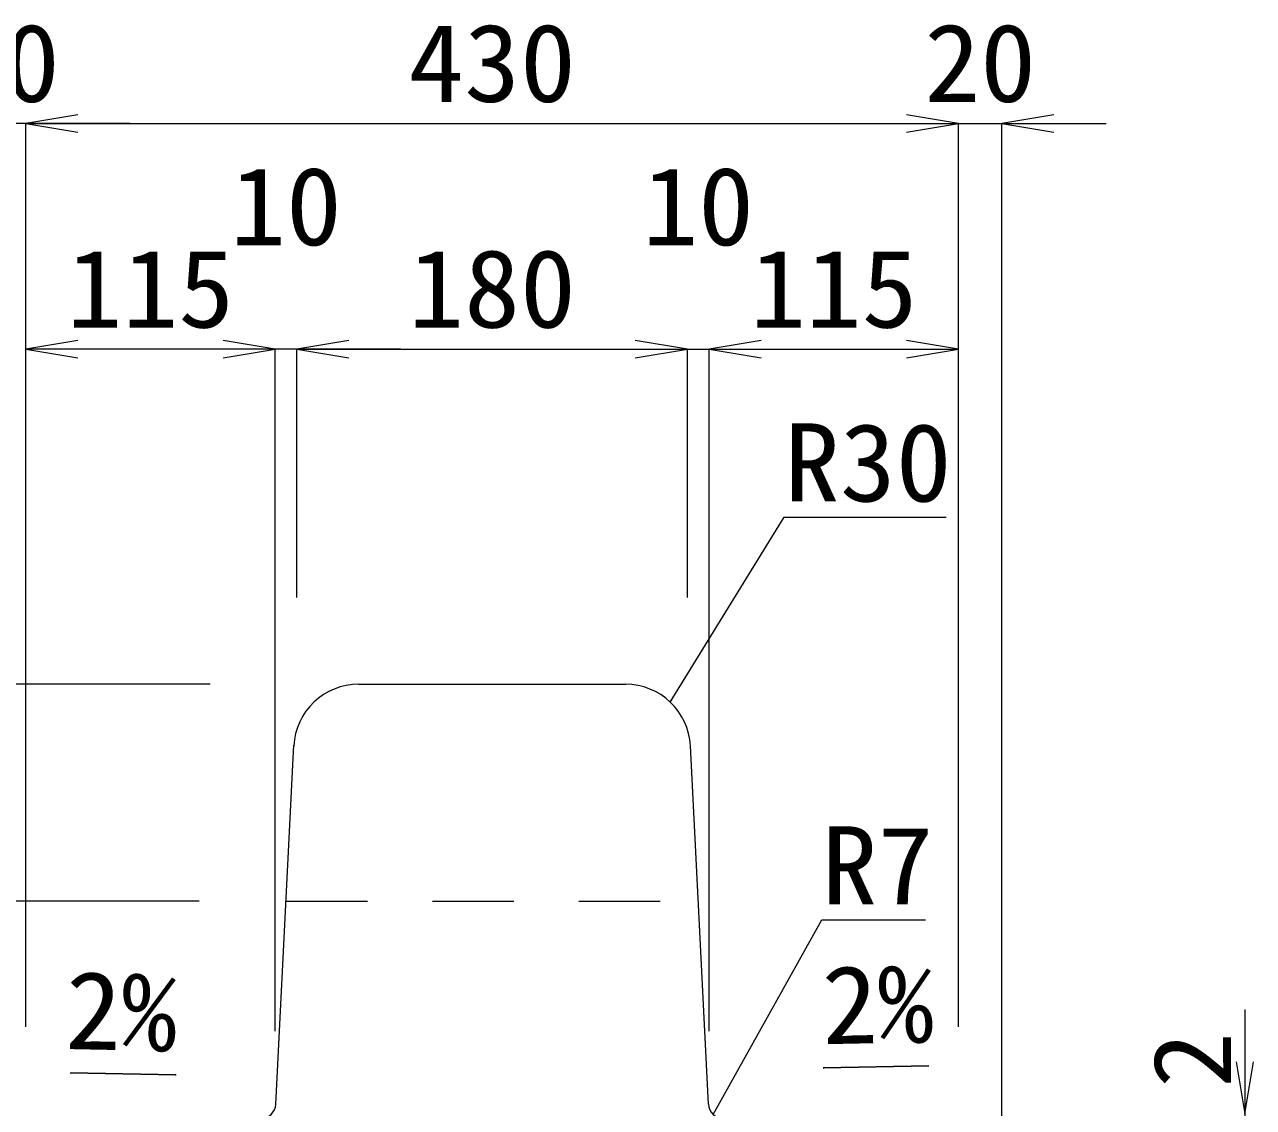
# Model space of a CAD drawing. Units: millimetres at full size; some dimension numbers follow another scale. Extents: x -734 to 58102, y 49499 to 87169.
# Drawn here: x 11594 to 12160, y 60960 to 61459 of the extents above; entities that cross this region are included whole.
import ezdxf
from ezdxf.enums import TextEntityAlignment as Align

# ---------------------------------------------------------------- set-up
doc = ezdxf.new("R2010")
doc.units = ezdxf.units.MM
doc.header["$LTSCALE"] = 50
doc.linetypes.add('USER1', pattern=[1.35, 0.75, -0.6])
for name, color, linetype, lineweight in [('寸法線', 7, 'Continuous', 13), ('引出線', 4, 'Continuous', 13), ('本体', 2, 'Continuous', 20)]:
    doc.layers.add(name, color=color, linetype=linetype, lineweight=lineweight)
doc.styles.add('ＭＳ 明朝', font='')
doc.styles.get('ＭＳ 明朝').set_extended_font_data('MS Mincho')

# ---------------------------------------------------------------- blocks, each defined once
blk = doc.blocks.new('open_arrow')
at = {"color": 0, "linetype": 'Continuous', "lineweight": -2}
blk.add_lwpolyline([(7.5, 1.25), (0, 0), (7.5, -1.25)], dxfattribs=at)

msp = doc.modelspace()

# ---------------------------------------------------------------- linework, layer by layer
at = {"layer": '寸法線'}
for p, q in [((11642.5, 61413.56), (11526.5, 61413.56)), ((11594.5, 61413.56), (12024.5, 61413.56)), ((11594.5, 60997.14), (11594.5, 61413.56)), ((11594.5, 60997.14), (11594.5, 61413.56)), ((11976.5, 61413.56), (12092.5, 61413.56)), ((12024.5, 60997.14), (12024.5, 61413.56)), ((12024.5, 60997.14), (12024.5, 61413.56)), ((12044.5, 60870.14), (12044.5, 61413.56)), ((11709.5, 61309.51), (11594.5, 61309.51)), ((11594.5, 60997.14), (11594.5, 61309.51)), ((11767.5, 61309.51), (11661.5, 61309.51)), ((11709.5, 60995.14), (11709.5, 61309.51)), ((11709.5, 60995.14), (11709.5, 61309.51)), ((11719.5, 61309.51), (11899.5, 61309.51)), ((11719.5, 61195.14), (11719.5, 61309.51)), ((11719.5, 61195.14), (11719.5, 61309.51)), ((11851.5, 61309.51), (11957.5, 61309.51)), ((11899.5, 61195.14), (11899.5, 61309.51)), ((11899.5, 61195.14), (11899.5, 61309.51)), ((11909.5, 60995.14), (11909.5, 61309.51)), ((11909.5, 61309.51), (12024.5, 61309.51)), ((11909.5, 60995.14), (11909.5, 61309.51)), ((12024.5, 60997.14), (12024.5, 61309.51)), ((11679.48, 61155.12), (11283.14, 61155.12)), ((11679.48, 61155.12), (11358.69, 61155.12)), ((11674.48, 61055.12), (11358.69, 61055.12)), ((11674.48, 61055.12), (11358.69, 61055.12)), ((12156.43, 61005.12), (12156.43, 60907.12))]:
    msp.add_line(p, q, dxfattribs=at)
at = {"layer": '引出線'}
for points in [[(11891.64, 61146.85), (11944.1, 61232.19), (12018.77, 61232.19)], [(11911.39, 60956.83), (11961.42, 61046.44), (12009.35, 61046.44)], [(11962.15, 60978.3), (12010.86, 60979.27), (11962.12, 60978.3)], [(11663.79, 60975.08), (11615.05, 60976.05), (11663.8, 60975.08)]]:
    msp.add_lwpolyline(points, dxfattribs=at)
at = {"layer": '本体'}
for p, q in [((11747.85, 61155.12), (11871.15, 61155.12)), ((11709.82, 60961.6), (11718.1, 61127.01)), ((11909.18, 60961.6), (11900.92, 61126.76))]:
    msp.add_line(p, q, dxfattribs=at)
at = {"layer": '本体', "linetype": 'USER1', "lineweight": 9}
msp.add_line((11714.5, 61055.12), (11904.5, 61055.12), dxfattribs=at)
at = {"layer": '本体'}
for centre, radius, start, end in [((11748.04, 61125.12), 30, 90, 177.1376), ((11870.96, 61125.12), 30, 2.8624, 90), ((11702.83, 60961.95), 7, 268.8543, 357.1374), ((11916.17, 60961.95), 7, 182.8626, 271.1457)]:
    msp.add_arc(centre, radius, start, end, dxfattribs=at)

# ---------------------------------------------------------------- block references
at = {"layer": '寸法線', "xscale": 3.2, "yscale": 3.2}
for p in [(11594.5, 61413.56), (11594.5, 61413.56), (12044.5, 61413.56), (11594.5, 61309.51), (11719.5, 61309.51), (11719.5, 61309.51), (11909.5, 61309.51), (11909.5, 61309.51)]:
    msp.add_blockref('open_arrow', p, dxfattribs=at)
for p, rotation in [((12024.5, 61413.56), 180), ((12024.5, 61413.56), 180), ((11709.5, 61309.51), 180), ((11709.5, 61309.51), 180), ((11899.5, 61309.51), 180), ((11899.5, 61309.51), 180), ((12024.5, 61309.51), 180), ((12156.43, 60957.12), 90)]:
    msp.add_blockref('open_arrow', p, dxfattribs=dict(at, rotation=rotation))
at = {"layer": '引出線', "xscale": 0.0533, "yscale": 0.0533}
for p, rotation in [((11891.64, 61146.85), 58.4), ((11962.15, 60978.3), 1.1), ((11663.79, 60975.08), 178.9)]:
    msp.add_blockref('open_arrow', p, dxfattribs=dict(at, rotation=rotation))

# ---------------------------------------------------------------- texts
at = {"layer": '寸法線', "style": 'ＭＳ 明朝', "width": 1.05}
for s, p in [('20', (11584.5, 61441.58)), ('430', (11809.5, 61441.58)), ('20', (12034.5, 61441.58)), ('10', (11714.5, 61375.51)), ('10', (11904.5, 61375.51)), ('115', (11652, 61337.53)), ('180', (11809.5, 61337.53)), ('115', (11967, 61337.53))]:
    msp.add_text(s, height=36.03, dxfattribs=at).set_placement(p, align=Align.MIDDLE_CENTER)
msp.add_text('2', height=36.03, rotation=90, dxfattribs=at).set_placement((12132.15, 60981.9), align=Align.MIDDLE_CENTER)
at = {"layer": '引出線', "style": 'ＭＳ 明朝', "width": 1.05}
for s, p in [('R30', (11944.1, 61275.39)), ('R7', (11961.42, 61089.64))]:
    msp.add_text(s, height=36.03, dxfattribs=at).set_placement(p, align=Align.TOP_LEFT)
msp.add_text('2%', height=36.03, rotation=358.854, dxfattribs=at).set_placement((11664.73, 61021.97), align=Align.TOP_RIGHT)
msp.add_text('2%', height=36.03, rotation=1.146, dxfattribs=at).set_placement((11961.18, 61025.19), align=Align.TOP_LEFT)

doc.saveas('drawing.dxf')
